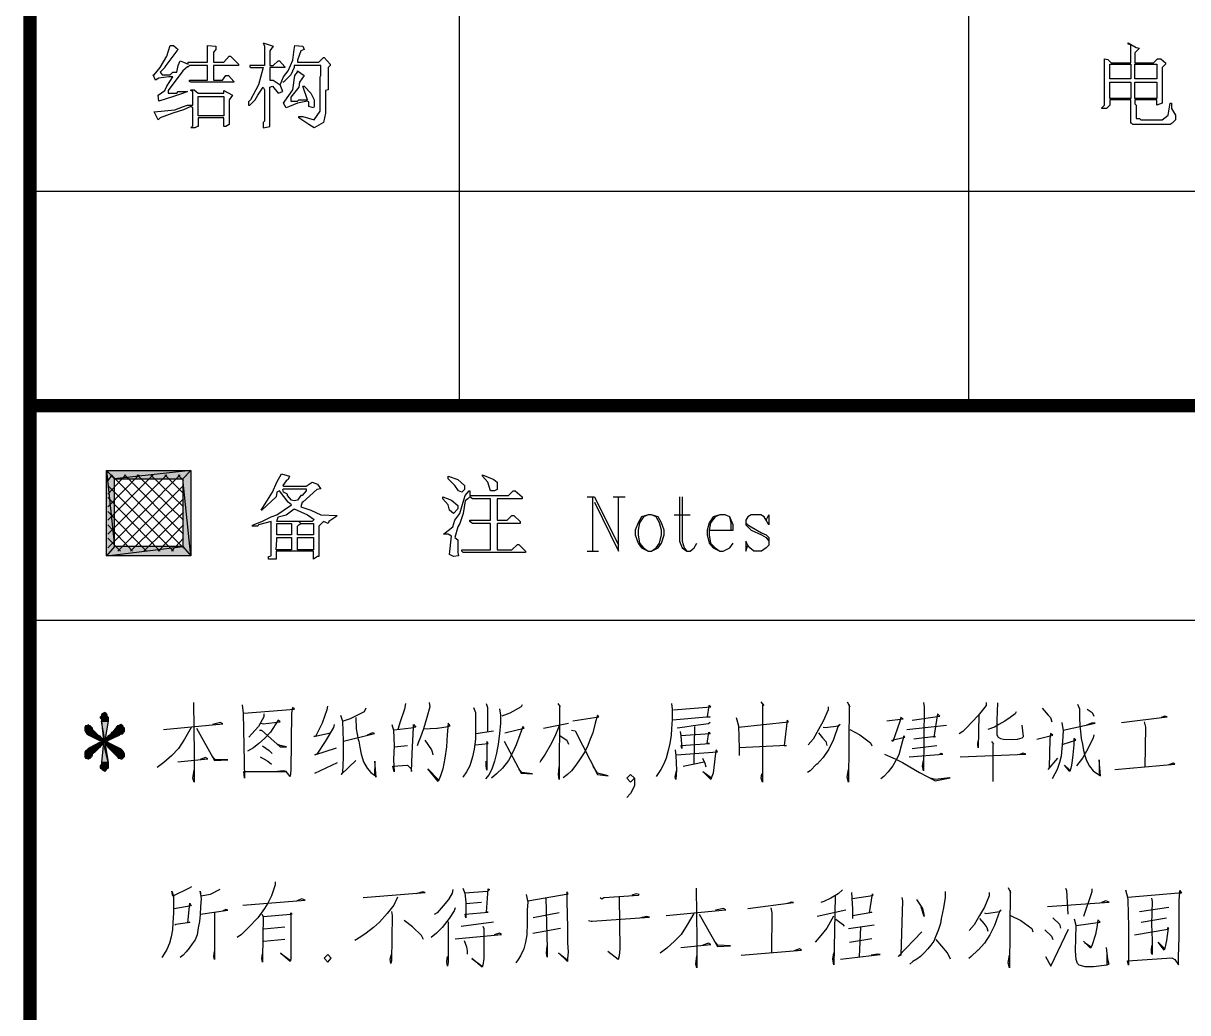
# Model space of a CAD drawing. Extents: x 74607 to 188346, y 27287 to 39167.
# Drawn here: x 114942 to 115810, y 37714 to 38452 of the extents above; entities that cross this region are included whole.
import ezdxf
from ezdxf.enums import TextEntityAlignment as Align

# ---------------------------------------------------------------- set-up
doc = ezdxf.new("R2010")
doc.units = 0
doc.header["$LTSCALE"] = 1000
doc.header["$MEASUREMENT"] = 0
doc.linetypes.add('DASHED2', pattern=[0.375, 0.25, -0.125])
doc.layers.add('DIM_LEAD', color=3, linetype='Continuous')
doc.layers.add('龙骨虚线', color=165, linetype='DASHED2')
doc.styles.get("Standard").update_dxf_attribs({"font": 'gbenor.shx', "bigfont": 'gbcbig.shx'})

# ---------------------------------------------------------------- blocks, each defined once
blk = doc.blocks.new('A1')
at = {"linetype": 'Continuous'}
for points in [[(-74, 541.575), (-76.85, 541.275), (-77.15, 541.575)], [(-76.85, 541.275), (-77.15, 541.575), (-76.85, 538.75)], [(-77.15, 541.575), (-76.85, 538.75), (-77.15, 538.4)], [(-74.3, 541.275), (-74, 541.575), (-76.85, 541.275)], [(-74, 538.4), (-74.3, 541.275), (-74, 541.575)], [(-74.3, 538.75), (-74, 538.4), (-74.3, 541.275)], [(-76.85, 538.75), (-77.15, 538.4), (-74.3, 538.75)], [(-77.15, 538.4), (-74.3, 538.75), (-74, 538.4)], [(-77.334, 532.428), (-77.384, 532.378), (-77.084, 532.378)], [(-77.259, 532.528), (-77.334, 532.478), (-77.134, 532.478)], [(-77.334, 532.478), (-77.334, 532.428), (-77.134, 532.428)], [(-77.334, 532.478), (-77.134, 532.478), (-77.134, 532.428)], [(-77.334, 532.428), (-77.134, 532.428), (-77.084, 532.378)], [(-77.209, 532.553), (-77.259, 532.528), (-77.159, 532.528)], [(-77.259, 532.528), (-77.159, 532.528), (-77.134, 532.478)], [(-77.934, 532.053), (-77.959, 532.003), (-77.709, 532.003)], [(-77.959, 532.003), (-77.959, 531.978), (-77.684, 531.978)], [(-77.959, 532.003), (-77.709, 532.003), (-77.684, 531.978)], [(-77.959, 531.978), (-77.959, 531.928), (-77.684, 531.928)], [(-77.959, 531.978), (-77.684, 531.978), (-77.684, 531.928)], [(-77.934, 532.053), (-77.759, 532.053), (-77.709, 532.003)], [(-77.834, 532.103), (-77.834, 532.053), (-77.809, 532.053)], [(-77.384, 532.378), (-77.384, 532.353), (-77.084, 532.353)], [(-77.384, 532.378), (-77.084, 532.378), (-77.084, 532.353)], [(-77.384, 532.353), (-77.334, 532.303), (-77.084, 532.303)], [(-77.384, 532.353), (-77.084, 532.353), (-77.084, 532.303)], [(-77.334, 532.303), (-77.334, 532.228), (-77.084, 532.228)], [(-77.334, 532.303), (-77.084, 532.303), (-77.084, 532.228)], [(-77.334, 532.228), (-77.259, 531.503), (-77.209, 531.503)], [(-77.334, 532.228), (-77.084, 532.228), (-77.209, 531.503)], [(-76.784, 531.978), (-76.834, 531.928), (-76.484, 531.928)], [(-76.734, 532.053), (-76.784, 532.003), (-76.534, 532.003)], [(-76.784, 532.003), (-76.784, 531.978), (-76.484, 531.978)], [(-76.784, 532.003), (-76.534, 532.003), (-76.484, 531.978)], [(-76.784, 531.978), (-76.484, 531.978), (-76.484, 531.928)], [(-76.734, 532.053), (-76.534, 532.053), (-76.534, 532.003)], [(-76.609, 532.103), (-76.709, 532.053), (-76.534, 532.053)], [(-77.959, 531.928), (-77.959, 531.878), (-77.634, 531.878)], [(-77.959, 531.928), (-77.684, 531.928), (-77.634, 531.878)], [(-77.959, 531.878), (-77.934, 531.828), (-77.584, 531.828)], [(-77.959, 531.878), (-77.634, 531.878), (-77.584, 531.828)], [(-77.934, 531.828), (-77.884, 531.753), (-77.509, 531.753)], [(-77.934, 531.828), (-77.584, 531.828), (-77.509, 531.753)], [(-77.884, 531.753), (-77.809, 531.703), (-77.459, 531.703)], [(-77.884, 531.753), (-77.509, 531.753), (-77.459, 531.703)], [(-77.809, 531.703), (-77.759, 531.678), (-77.409, 531.678)], [(-77.809, 531.703), (-77.459, 531.703), (-77.409, 531.678)], [(-77.759, 531.678), (-77.409, 531.503), (-77.259, 531.503)], [(-77.759, 531.678), (-77.409, 531.678), (-77.259, 531.503)], [(-77.084, 531.678), (-77.209, 531.503), (-77.084, 531.503)], [(-77.034, 531.703), (-77.084, 531.678), (-76.709, 531.678)], [(-77.084, 531.678), (-76.709, 531.678), (-77.084, 531.503)], [(-76.984, 531.753), (-77.034, 531.703), (-76.659, 531.703)], [(-77.034, 531.703), (-76.659, 531.703), (-76.709, 531.678)], [(-76.959, 531.803), (-76.984, 531.753), (-76.534, 531.753)], [(-76.984, 531.753), (-76.609, 531.753), (-76.659, 531.703)], [(-76.909, 531.828), (-76.959, 531.803), (-76.534, 531.803)], [(-76.959, 531.803), (-76.534, 531.803), (-76.534, 531.753)], [(-76.834, 531.928), (-76.909, 531.828), (-76.484, 531.828)], [(-76.909, 531.828), (-76.484, 531.828), (-76.534, 531.803)], [(-76.834, 531.928), (-76.484, 531.928), (-76.484, 531.828)], [(-77.934, 531.128), (-77.959, 531.078), (-77.584, 531.078)], [(-77.884, 531.153), (-77.934, 531.128), (-77.534, 531.128)], [(-77.934, 531.128), (-77.534, 531.128), (-77.584, 531.078)], [(-77.834, 531.203), (-77.884, 531.153), (-77.509, 531.153)], [(-77.884, 531.153), (-77.509, 531.153), (-77.534, 531.128)], [(-77.759, 531.253), (-77.834, 531.203), (-77.459, 531.203)], [(-77.834, 531.203), (-77.459, 531.203), (-77.509, 531.153)], [(-77.409, 531.428), (-77.759, 531.253), (-77.409, 531.253)], [(-77.759, 531.253), (-77.409, 531.253), (-77.459, 531.203)], [(-77.409, 531.503), (-77.209, 531.503), (-77.284, 531.453)], [(-77.284, 531.453), (-77.409, 531.428), (-77.209, 531.428)], [(-77.409, 531.428), (-77.259, 531.428), (-77.409, 531.253)], [(-77.259, 531.428), (-77.334, 530.703), (-77.084, 530.703)], [(-77.209, 531.503), (-77.284, 531.453), (-77.159, 531.453)], [(-77.284, 531.453), (-77.209, 531.428), (-77.084, 531.428)], [(-77.284, 531.453), (-77.159, 531.453), (-77.084, 531.428)], [(-77.259, 531.428), (-77.209, 531.428), (-77.084, 530.703)], [(-77.209, 531.503), (-77.084, 531.503), (-77.159, 531.453)], [(-77.209, 531.428), (-77.084, 531.253), (-76.709, 531.253)], [(-77.209, 531.428), (-77.084, 531.428), (-76.709, 531.253)], [(-77.084, 531.253), (-77.034, 531.203), (-76.609, 531.203)], [(-77.084, 531.253), (-76.709, 531.253), (-76.609, 531.203)], [(-77.034, 531.203), (-76.984, 531.153), (-76.559, 531.153)], [(-77.034, 531.203), (-76.609, 531.203), (-76.559, 531.153)], [(-76.984, 531.153), (-76.959, 531.128), (-76.534, 531.128)], [(-76.984, 531.153), (-76.559, 531.153), (-76.534, 531.128)], [(-76.959, 531.128), (-76.859, 531.028), (-76.484, 531.028)], [(-76.959, 531.128), (-76.534, 531.128), (-76.484, 531.028)], [(-77.959, 531.078), (-77.959, 531.003), (-77.684, 531.003)], [(-77.959, 531.078), (-77.584, 531.078), (-77.684, 531.003)], [(-77.959, 531.003), (-77.959, 530.953), (-77.684, 530.953)], [(-77.959, 531.003), (-77.684, 531.003), (-77.684, 530.953)], [(-77.959, 530.953), (-77.959, 530.903), (-77.709, 530.903)], [(-77.959, 530.953), (-77.684, 530.953), (-77.709, 530.903)], [(-77.959, 530.903), (-77.934, 530.853), (-77.759, 530.853)], [(-77.959, 530.903), (-77.709, 530.903), (-77.759, 530.853)], [(-77.934, 530.853), (-77.834, 530.828), (-77.809, 530.828)], [(-77.934, 530.853), (-77.759, 530.853), (-77.809, 530.828)], [(-77.334, 530.703), (-77.334, 530.603), (-77.084, 530.603)], [(-77.334, 530.703), (-77.084, 530.703), (-77.084, 530.603)], [(-76.859, 531.028), (-76.834, 531.003), (-76.484, 531.003)], [(-76.859, 531.028), (-76.484, 531.028), (-76.484, 531.003)], [(-76.834, 531.003), (-76.784, 530.953), (-76.484, 530.953)], [(-76.834, 531.003), (-76.484, 531.003), (-76.484, 530.953)], [(-76.784, 530.953), (-76.734, 530.903), (-76.484, 530.903)], [(-76.784, 530.953), (-76.484, 530.953), (-76.484, 530.903)], [(-76.734, 530.903), (-76.709, 530.853), (-76.534, 530.853)], [(-76.734, 530.903), (-76.484, 530.903), (-76.534, 530.853)], [(-76.659, 530.853), (-76.609, 530.828), (-76.559, 530.828)], [(-76.659, 530.853), (-76.534, 530.853), (-76.559, 530.828)], [(-77.334, 530.603), (-77.384, 530.578), (-77.084, 530.578)], [(-77.384, 530.578), (-77.384, 530.528), (-77.084, 530.528)], [(-77.384, 530.578), (-77.084, 530.578), (-77.084, 530.528)], [(-77.384, 530.528), (-77.384, 530.478), (-77.084, 530.478)], [(-77.384, 530.528), (-77.084, 530.528), (-77.084, 530.478)], [(-77.384, 530.478), (-77.334, 530.453), (-77.134, 530.453)], [(-77.384, 530.478), (-77.084, 530.478), (-77.134, 530.453)], [(-77.334, 530.603), (-77.084, 530.603), (-77.084, 530.578)], [(-77.334, 530.453), (-77.284, 530.403), (-77.159, 530.403)], [(-77.334, 530.453), (-77.134, 530.453), (-77.159, 530.403)], [(-77.284, 530.403), (-77.159, 530.403), (-77.209, 530.353)]]:
    blk.add_hatch(color=94, dxfattribs=at).paths.add_polyline_path(points)
at = {"color": 94, "linetype": 'Continuous'}
for p, q in [((-64, 576), (-64, 544)), ((-45, 576), (-45, 544)), ((-80, 552), (-10, 552)), ((-77.1, 538.7), (-74.4, 541.425)), ((-77.1, 539.2), (-74.9, 541.425)), ((-77.1, 539.725), (-75.4, 541.425)), ((-77.1, 540.225), (-75.925, 541.425)), ((-77.1, 540.7), (-76.425, 541.425)), ((-77.1, 541.2), (-76.925, 541.425)), ((-74.275, 538.7), (-76.975, 541.425)), ((-74.275, 539.2), (-76.475, 541.425)), ((-74.275, 539.725), (-76, 541.425)), ((-74.275, 540.225), (-75.5, 541.425)), ((-74.275, 540.725), (-74.975, 541.425)), ((-74.275, 541.2), (-74.475, 541.425)), ((-74.65, 538.575), (-77.1, 541.025)), ((-76.725, 538.575), (-74.275, 541.025)), ((-75.15, 538.575), (-77.1, 540.575)), ((-76.25, 538.575), (-74.275, 540.525)), ((-59.225, 540.6), (-58.95, 540.6)), ((-59.025, 540.6), (-59.025, 538.575)), ((-58.95, 540.6), (-58.05, 538.8)), ((-58.25, 540.6), (-57.8, 540.6)), ((-75.65, 538.575), (-77.1, 540.05)), ((-75.75, 538.575), (-74.275, 540.025)), ((-55.975, 539.925), (-55.375, 539.925)), ((-76.175, 538.575), (-77.1, 539.55)), ((-75.225, 538.575), (-74.275, 539.55)), ((-76.625, 538.575), (-77.1, 539.05)), ((-74.725, 538.575), (-74.275, 539.05)), ((-59.225, 538.575), (-58.8, 538.575)), ((-80, 536), (-10, 536))]:
    blk.add_line(p, q, dxfattribs=at)
at = {"color": 94, "linetype": 'Continuous', "const_width": 0.5}
for points in [[(-80, 10), (-80, 584)], [(-80, 544), (-10, 544)]]:
    blk.add_lwpolyline(points, dxfattribs=at)
at = {"color": 94, "linetype": 'Continuous'}
for points in [[(-74.775, 557.438), (-74.65, 557.438), (-74.475, 557.287), (-74.525, 557.238), (-74.975, 556.637), (-74.975, 556.613), (-75.15, 556.438), (-75.075, 556.338), (-74.775, 556.338), (-74.675, 556.438), (-74.525, 556.438), (-74.475, 556.688), (-74.4, 556.863), (-74.275, 556.812), (-74.1, 556.738), (-74.1, 556.812), (-73.375, 556.812), (-73.375, 557.438), (-73.075, 557.412), (-73.075, 557.287), (-73.15, 557.188), (-73.15, 556.812), (-72.775, 556.812), (-72.575, 557.037), (-72.525, 557.037), (-72.225, 556.738), (-72.225, 556.688), (-73.075, 556.688), (-73.15, 556.688), (-73.15, 556.137), (-72.825, 556.137), (-72.7, 556.312), (-72.6, 556.312), (-72.4, 556.088), (-72.4, 556.062), (-73.2, 556.062), (-74, 556.062), (-74.05, 556.088), (-74.05, 556.137), (-73.375, 556.137), (-73.375, 556.688), (-74.05, 556.688), (-74.1, 556.637), (-74.125, 556.637), (-74.3, 556.488), (-74.85, 555.762), (-74.85, 555.662), (-74.525, 555.662), (-74.475, 555.713), (-74.125, 555.713), (-74.275, 555.662), (-74.65, 555.537), (-75.2, 555.363), (-75.225, 555.588), (-74.975, 555.762), (-74.9, 555.912), (-74.675, 556.262), (-74.825, 556.262), (-75.2, 556.213), (-75.325, 556.137), (-75.4, 556.338), (-75.375, 556.338), (-75.15, 556.613), (-74.9, 557.037), (-74.775, 557.438)], [(-71.3, 557.537), (-71.25, 557.412), (-71.25, 556.688), (-71.8, 556.688), (-71.8, 556.637), (-71.775, 556.613), (-71.3, 556.613), (-71.475, 555.963), (-71.775, 555.412), (-71.85, 555.338), (-71.85, 555.213), (-71.8, 555.213), (-71.6, 555.412), (-71.5, 555.588), (-71.3, 555.887), (-71.25, 555.787), (-71.25, 554.988), (-71.25, 554.613), (-71.3, 554.562), (-71.3, 554.363), (-71.05, 554.412), (-71.05, 555.213), (-71.05, 555.887), (-70.95, 555.912), (-70.75, 555.662), (-70.575, 555.713), (-70.675, 555.963)], [(-71.3, 557.537), (-70.925, 557.412), (-71.05, 557.238), (-71.05, 556.688), (-70.925, 556.688), (-70.75, 556.863), (-70.7, 556.863), (-70.5, 556.637), (-70.5, 556.613), (-71.05, 556.613), (-71.05, 556.137), (-70.925, 556.137), (-70.675, 555.963), (-70.55, 556.262), (-70.375, 556.488), (-70.2, 556.887), (-70.15, 557.287), (-70.125, 557.438), (-69.825, 557.412), (-69.775, 557.287), (-69.9, 557.238), (-70.025, 556.887), (-70.025, 556.812), (-69.225, 556.812), (-69.05, 556.988), (-69.025, 556.988), (-68.8, 556.738), (-68.8, 556.688), (-68.875, 556.613), (-68.875, 555.787), (-68.975, 555.762), (-68.975, 554.963), (-68.975, 554.912), (-69.05, 554.562), (-69.4, 554.363), (-69.6, 554.488), (-69.975, 554.738), (-69.975, 554.787), (-69.825, 554.787), (-69.4, 554.662), (-69.175, 554.988), (-69.175, 555.787), (-69.175, 556.262), (-69.15, 556.312), (-69.15, 556.688), (-69.95, 556.688), (-70.15, 556.688), (-70.15, 556.613), (-70.275, 556.338), (-70.55, 556.062), (-70.575, 556.062)], [(-39.05, 557.537), (-38.75, 557.363), (-38.625, 557.338), (-38.8, 557.162), (-38.8, 556.787), (-38.1, 556.787), (-37.95, 556.938), (-37.825, 556.938), (-37.65, 556.787), (-37.65, 556.738), (-37.775, 556.613), (-37.775, 555.812), (-37.775, 555.287), (-37.975, 555.213), (-37.975, 555.412), (-38.8, 555.412), (-38.8, 555.262), (-38.75, 555.213), (-38.75, 554.713), (-38.625, 554.713), (-38.575, 554.662), (-37.775, 554.662), (-37.55, 554.838), (-37.475, 555.287), (-37.425, 555.287), (-37.425, 555.088), (-37.275, 554.838), (-37.275, 554.662), (-37.4, 554.537), (-37.475, 554.488), (-38.325, 554.488), (-38.875, 554.488), (-38.925, 554.537), (-38.95, 554.537), (-38.95, 555.387), (-38.95, 555.412), (-39.725, 555.412), (-39.725, 555.213), (-39.85, 555.088), (-40.025, 555.088), (-40.025, 555.113), (-39.925, 555.213), (-39.925, 556.012), (-39.925, 556.863), (-39.925, 556.938), (-39.8, 556.912), (-39.675, 556.787), (-38.95, 556.787), (-38.95, 557.463), (-39.05, 557.488), (-39.05, 557.537)], [(-39.725, 556.738), (-38.95, 556.738), (-38.95, 556.188), (-39.725, 556.188), (-39.725, 556.688), (-39.725, 556.738)], [(-38.8, 556.738), (-37.975, 556.738), (-37.975, 556.188), (-38.8, 556.188), (-38.8, 556.688), (-38.8, 556.738)], [(-70.025, 556.488), (-69.775, 556.312), (-69.95, 556.062), (-69.975, 555.887), (-70.275, 555.512), (-70.275, 555.363), (-70.025, 555.363), (-69.975, 555.412), (-69.65, 555.412), (-69.825, 555.912), (-69.775, 555.912), (-69.525, 555.662), (-69.4, 555.412), (-69.4, 555.162), (-69.425, 555.113), (-69.6, 555.162), (-69.6, 555.338), (-69.65, 555.363), (-70.025, 555.287), (-70.325, 555.162), (-70.45, 555.113), (-70.55, 555.287), (-70.5, 555.363), (-70.2, 555.787), (-70.125, 556.312), (-70.025, 556.438), (-70.025, 556.488)], [(-39.725, 556.062), (-38.95, 556.062), (-38.95, 555.463), (-39.725, 555.463), (-39.725, 556.012), (-39.725, 556.062)], [(-38.8, 556.062), (-37.975, 556.062), (-37.975, 555.463), (-38.8, 555.463), (-38.8, 556.012), (-38.8, 556.062)], [(-74, 555.787), (-73.875, 555.787), (-73.725, 555.662), (-72.9, 555.662), (-72.775, 555.662), (-72.775, 555.762), (-72.45, 555.588), (-72.575, 555.412), (-72.575, 554.613), (-72.575, 554.488), (-72.7, 554.412), (-72.775, 554.412), (-72.775, 554.738), (-73.575, 554.738), (-73.725, 554.738), (-73.725, 554.412), (-73.75, 554.412), (-73.85, 554.363), (-74, 554.363), (-73.925, 554.438), (-73.925, 555.113), (-74, 555.162), (-74.275, 555.037), (-74.675, 554.912), (-75.15, 554.738), (-75.225, 554.662), (-75.375, 554.963), (-74.6, 555.037), (-74.275, 555.162), (-74.125, 555.213), (-73.925, 555.213), (-73.925, 555.713), (-74, 555.762), (-74, 555.787)], [(-73.725, 555.537), (-72.9, 555.537), (-72.775, 555.537), (-72.775, 554.812), (-73.575, 554.812), (-73.725, 554.812), (-73.725, 555.512), (-73.725, 555.537)], [(-74, 541.575), (-76.85, 541.275), (-77.15, 541.575), (-74, 541.575)], [(-76.85, 541.275), (-77.15, 541.575), (-76.85, 538.75), (-76.85, 541.275)], [(-77.15, 541.575), (-76.85, 538.75), (-77.15, 538.4), (-77.15, 541.575)], [(-74.3, 541.275), (-74, 541.575), (-76.85, 541.275), (-74.3, 541.275)], [(-74, 538.4), (-74.3, 541.275), (-74, 541.575), (-74, 538.4)], [(-74.3, 538.75), (-74, 538.4), (-74.3, 541.275), (-74.3, 538.75)], [(-70.625, 541.45), (-70.325, 541.375), (-70.375, 541.25), (-70.45, 541.2), (-70.575, 541.025), (-70.55, 541), (-69.7, 541), (-69.475, 541.15), (-69.275, 541.075), (-69.225, 541), (-69.15, 540.9), (-69.3, 540.875), (-69.825, 540.4), (-69.85, 540.4), (-69.9, 540.225), (-69.525, 540.1), (-69.15, 539.925), (-68.55, 539.9), (-68.6, 539.85), (-68.85, 539.675), (-68.875, 539.6), (-69.05, 539.675), (-69.225, 539.5), (-69.225, 538.65), (-69.225, 538.375), (-69.275, 538.375), (-69.425, 538.275), (-69.425, 538.575), (-70.25, 538.575), (-70.825, 538.575), (-70.825, 538.275), (-71.1, 538.275), (-71.1, 538.375), (-71, 538.4), (-71, 539.2), (-71, 539.675), (-71.475, 539.55), (-71.5, 539.5), (-71.725, 539.5), (-71.675, 539.55), (-71.35, 539.675), (-71, 539.85), (-70.8, 539.925), (-70.25, 540.3), (-70.375, 540.4), (-70.7, 540.825), (-70.8, 540.775), (-70.825, 540.6), (-71.35, 540.1), (-71.375, 540.1), (-70.95, 540.775), (-70.8, 541.15), (-70.625, 541.45)], [(-64.4, 541.375), (-64.05, 541.25), (-63.8, 541.025), (-63.8, 540.875), (-63.9, 540.775), (-64.025, 540.825), (-64.15, 541.025), (-64.4, 541.275), (-64.4, 541.375)], [(-63.125, 541.425), (-62.7, 541.25), (-62.575, 541.15), (-62.575, 540.875), (-62.675, 540.825), (-62.825, 540.825), (-62.925, 541.15), (-63.125, 541.375), (-63.125, 541.425)], [(-70.55, 540.9), (-69.7, 540.9), (-69.7, 540.825), (-69.85, 540.65), (-69.9, 540.65), (-70.025, 540.475), (-70.15, 540.45), (-70.25, 540.475), (-70.4, 540.65), (-70.4, 540.7), (-70.55, 540.775), (-70.575, 540.875), (-70.55, 540.9)], [(-63.625, 540.825), (-63.6, 540.825), (-63.6, 540.65), (-62.75, 540.65), (-62.15, 540.65), (-61.975, 540.825), (-61.9, 540.825), (-61.65, 540.6), (-61.65, 540.525), (-62.5, 540.525), (-62.575, 540.525), (-62.575, 539.725), (-62.2, 539.725), (-62.025, 539.9), (-61.95, 539.9), (-61.725, 539.675), (-61.725, 539.6), (-62.525, 539.6), (-62.575, 539.6), (-62.575, 538.8), (-62.575, 538.625), (-62.025, 538.625), (-61.825, 538.825), (-61.775, 538.825), (-61.525, 538.575), (-61.525, 538.525), (-62.325, 538.525), (-63.125, 538.525), (-63.85, 538.525), (-63.9, 538.575), (-63.9, 538.625), (-63.075, 538.625), (-62.825, 538.625), (-62.825, 539.475), (-62.825, 539.6), (-63.5, 539.6), (-63.6, 539.675), (-63.6, 539.725), (-62.825, 539.725), (-62.825, 540.525), (-63.5, 540.525), (-63.6, 540.6), (-63.675, 540.525), (-63.775, 540.45), (-63.85, 539.975), (-63.975, 539.6), (-64.05, 539.475), (-64.15, 539.075), (-64.05, 539), (-64.05, 538.525), (-64.025, 538.4), (-64.2, 538.375), (-64.35, 538.45), (-64.275, 539.125), (-64.4, 539.2), (-64.575, 539.2), (-64.225, 539.475), (-64.15, 539.725), (-63.975, 539.975), (-63.85, 540.4), (-63.775, 540.65), (-63.625, 540.825)], [(-64.6, 540.6), (-64.275, 540.475), (-64.05, 540.275), (-64.05, 540.15), (-64.2, 539.975), (-64.35, 540.1), (-64.4, 540.3), (-64.6, 540.525), (-64.6, 540.6)], [(-58.95, 540.4), (-58.05, 538.575), (-58.05, 540.6)], [(-55.775, 540.6), (-55.775, 538.95), (-55.675, 538.7), (-55.5, 538.575), (-55.375, 538.575), (-55.225, 538.7), (-55.125, 538.875)], [(-55.675, 540.6), (-55.675, 538.95), (-55.6, 538.7), (-55.5, 538.575)], [(-70.15, 540.15), (-69.65, 539.925), (-69.4, 539.75), (-69.475, 539.675), (-70.325, 539.675), (-70.8, 539.675), (-70.75, 539.85), (-70.45, 539.925), (-70.15, 540.15)], [(-56.95, 539.925), (-57.2, 539.85), (-57.325, 539.625), (-57.425, 539.35), (-57.425, 539.175), (-57.325, 538.875), (-57.2, 538.7), (-56.95, 538.575), (-56.825, 538.575), (-56.575, 538.7), (-56.45, 538.875), (-56.35, 539.175), (-56.35, 539.35), (-56.45, 539.625), (-56.575, 539.85), (-56.825, 539.925), (-56.95, 539.925), (-57.125, 539.85), (-57.275, 539.625), (-57.325, 539.35), (-57.325, 539.175), (-57.275, 538.875), (-57.125, 538.7), (-56.95, 538.575)], [(-56.825, 538.575), (-56.65, 538.7), (-56.525, 538.875), (-56.45, 539.175), (-56.45, 539.35), (-56.525, 539.625), (-56.65, 539.85), (-56.825, 539.925)], [(-54.675, 539.35), (-53.775, 539.35), (-53.775, 539.55), (-53.85, 539.725), (-53.9, 539.85), (-54.075, 539.925), (-54.275, 539.925), (-54.525, 539.85), (-54.675, 539.625), (-54.75, 539.35), (-54.75, 539.175), (-54.675, 538.875), (-54.525, 538.7), (-54.275, 538.575), (-54.15, 538.575), (-53.9, 538.7), (-53.775, 538.875)], [(-54.275, 539.925), (-54.45, 539.85), (-54.625, 539.625), (-54.675, 539.35), (-54.675, 539.175), (-54.625, 538.875), (-54.45, 538.7), (-54.275, 538.575)], [(-53.85, 539.35), (-53.85, 539.625), (-53.9, 539.85)], [(-52.55, 539.725), (-52.45, 539.925), (-52.45, 539.55), (-52.55, 539.725), (-52.625, 539.85), (-52.75, 539.925), (-53.1, 539.925), (-53.225, 539.85), (-53.3, 539.725), (-53.3, 539.55), (-53.225, 539.475), (-53.1, 539.35), (-52.725, 539.175), (-52.55, 539.075), (-52.45, 538.95)], [(-70.8, 539.6), (-70.25, 539.6), (-70.25, 539.175), (-70.8, 539.175), (-70.8, 539.55), (-70.8, 539.6)], [(-69.975, 539.675), (-69.9, 539.6), (-69.425, 539.6), (-69.425, 539.175), (-70.025, 539.175), (-70.025, 539.5), (-69.975, 539.55), (-69.9, 539.6)], [(-53.3, 539.625), (-53.225, 539.55), (-53.1, 539.475), (-52.725, 539.25), (-52.55, 539.175), (-52.45, 539.075), (-52.45, 538.8), (-52.55, 538.7), (-52.725, 538.575), (-53, 538.575), (-53.15, 538.7), (-53.225, 538.8), (-53.3, 538.95), (-53.3, 538.575), (-53.225, 538.8)], [(-70.8, 539.075), (-70.25, 539.075), (-70.25, 538.625), (-70.825, 538.625), (-70.8, 539), (-70.8, 539.075)], [(-70.025, 539.075), (-69.425, 539.075), (-69.425, 538.625), (-70.025, 538.625), (-70.025, 539), (-70.025, 539.075)], [(-76.85, 538.75), (-77.15, 538.4), (-74.3, 538.75), (-76.85, 538.75)], [(-77.15, 538.4), (-74.3, 538.75), (-74, 538.4), (-77.15, 538.4)], [(-73.906, 532.931), (-73.883, 530.996), (-73.883, 529.958), (-73.928, 530.098), (-73.883, 530.407)], [(-72.088, 532.835), (-72.044, 532.532), (-71.999, 530.098), (-72.021, 530.356), (-70.428, 530.356), (-70.54, 530.379), (-70.765, 530.356)], [(-65.992, 532.886), (-66.037, 532.673), (-66.194, 532.201), (-66.283, 531.915)], [(-65.117, 532.931), (-65.094, 532.768), (-65.206, 532.364), (-65.319, 531.938), (-65.431, 531.635), (-65.521, 531.422), (-65.565, 531.304)], [(-62.985, 532.886), (-62.941, 532.745), (-62.941, 531.848)], [(-61.639, 532.835), (-61.684, 532.768), (-62.11, 532.532), (-62.402, 532.415)], [(-60.316, 532.886), (-60.226, 532.768), (-60.248, 532.79), (-60.271, 530.048), (-60.293, 530.238), (-60.271, 530.524)], [(-56.07, 532.886), (-56.047, 532.673), (-56.047, 532.297), (-56.07, 531.938), (-56.092, 531.702), (-56.137, 531.399), (-56.204, 531.136), (-56.272, 530.855), (-56.362, 530.642), (-56.474, 530.429), (-56.653, 530.171)], [(-52.749, 532.953), (-52.637, 532.813), (-52.682, 532.835), (-52.682, 529.958), (-52.727, 530.098), (-52.705, 530.261)], [(-49.519, 532.953), (-49.429, 532.768), (-49.452, 532.835), (-49.474, 529.958), (-49.519, 530.143), (-49.474, 530.429)], [(-46.675, 532.931), (-46.653, 532.768), (-46.675, 530.379), (-46.72, 530.547), (-46.675, 530.76)], [(-44.342, 532.931), (-44.342, 532.813), (-44.634, 532.437), (-44.858, 532.201), (-45.082, 531.966), (-45.217, 531.848), (-45.352, 531.753)], [(-43.916, 532.908), (-43.938, 532.269), (-43.938, 531.988), (-43.938, 531.725), (-43.893, 531.635), (-43.804, 531.584), (-43.691, 531.562), (-43.4, 531.54), (-43.175, 531.562), (-42.996, 531.607), (-42.951, 531.657), (-42.996, 532.084)], [(-40.932, 532.863), (-40.865, 532.695), (-40.865, 532.364), (-40.842, 532.056), (-40.82, 531.848), (-40.797, 531.584), (-40.752, 531.371), (-40.707, 531.136), (-40.663, 530.951), (-40.595, 530.76), (-40.483, 530.547), (-40.349, 530.379), (-40.191, 530.261), (-40.079, 530.194), (-40.124, 530.782), (-40.124, 530.216)], [(-77.334, 532.428), (-77.384, 532.378), (-77.084, 532.378), (-77.334, 532.428)], [(-77.259, 532.528), (-77.334, 532.478), (-77.134, 532.478), (-77.259, 532.528)], [(-77.334, 532.478), (-77.334, 532.428), (-77.134, 532.428), (-77.334, 532.478)], [(-77.334, 532.478), (-77.134, 532.478), (-77.134, 532.428), (-77.334, 532.478)], [(-77.334, 532.428), (-77.134, 532.428), (-77.084, 532.378), (-77.334, 532.428)], [(-77.209, 532.553), (-77.259, 532.528), (-77.159, 532.528), (-77.209, 532.553)], [(-77.259, 532.528), (-77.159, 532.528), (-77.134, 532.478), (-77.259, 532.528)], [(-72.021, 532.532), (-70.137, 532.673), (-70.204, 532.745), (-70.249, 532.532), (-70.271, 530.407), (-70.294, 530.171), (-70.451, 530.356)], [(-71.281, 532.504), (-71.281, 532.387), (-71.483, 532.033), (-71.729, 531.753), (-71.842, 531.635)], [(-68.903, 532.79), (-68.925, 532.65), (-69.105, 532.151), (-69.351, 531.657), (-69.419, 531.657), (-68.79, 531.798)], [(-68.415, 532.459), (-68.347, 532.224), (-68.325, 531.489), (-68.325, 530.878), (-68.347, 530.311), (-68.392, 530.238), (-67.854, 530.76)], [(-67.472, 532.717), (-67.54, 532.577), (-68.056, 532.319), (-68.325, 532.224)], [(-63.457, 532.745), (-63.389, 532.555), (-63.389, 531.988), (-63.389, 531.562), (-63.434, 531.186), (-63.501, 530.9), (-63.591, 530.569), (-63.726, 530.334), (-63.86, 530.143)], [(-62.492, 532.695), (-62.447, 532.459), (-62.447, 532.151), (-62.492, 531.753), (-62.537, 531.371), (-62.604, 531.04), (-62.671, 530.738), (-62.761, 530.474), (-62.873, 530.238), (-63.008, 530.076)], [(-59.755, 532.246), (-58.79, 532.387), (-58.835, 532.459), (-58.925, 532.151), (-59.014, 531.798), (-59.104, 531.562), (-59.194, 531.326), (-59.306, 531.091), (-59.486, 530.827), (-59.643, 530.592), (-59.8, 530.379), (-59.957, 530.238), (-60.114, 530.121)], [(-56.003, 532.65), (-54.612, 532.768), (-54.679, 532.813), (-54.746, 532.387), (-54.634, 532.387), (-56.025, 532.269)], [(-50.237, 532.768), (-50.237, 532.65), (-50.416, 532.224), (-50.596, 531.915), (-50.798, 531.562), (-50.977, 531.349)], [(-47.101, 532.269), (-46.069, 532.415), (-46.159, 532.504), (-46.294, 531.635), (-46.227, 531.657), (-47.034, 531.562)], [(-44.611, 532.459), (-44.634, 531.231), (-44.656, 531.371), (-44.634, 531.489)], [(-43.22, 532.577), (-43.265, 532.504), (-43.445, 532.364), (-43.646, 532.224), (-43.871, 532.106), (-44.028, 532.011), (-44.275, 531.915)], [(-42.256, 532.717), (-42.031, 532.459), (-41.941, 532.364), (-41.897, 532.201)], [(-40.573, 532.673), (-40.393, 532.555), (-40.326, 532.415)], [(-39.294, 532.179), (-37.595, 532.387), (-37.684, 532.415), (-37.819, 532.364)], [(-77.934, 532.053), (-77.959, 532.003), (-77.709, 532.003), (-77.934, 532.053)], [(-77.959, 532.003), (-77.959, 531.978), (-77.684, 531.978), (-77.959, 532.003)], [(-77.959, 532.003), (-77.709, 532.003), (-77.684, 531.978), (-77.959, 532.003)], [(-77.959, 531.978), (-77.959, 531.928), (-77.684, 531.928), (-77.959, 531.978)], [(-77.959, 531.978), (-77.684, 531.978), (-77.684, 531.928), (-77.959, 531.978)], [(-77.934, 532.053), (-77.834, 532.053), (-77.934, 532.053)], [(-77.934, 532.053), (-77.759, 532.053), (-77.709, 532.003), (-77.934, 532.053)], [(-77.834, 532.103), (-77.834, 532.053), (-77.809, 532.053), (-77.834, 532.103)], [(-77.809, 532.053), (-77.759, 532.053), (-77.809, 532.053)], [(-77.384, 532.378), (-77.384, 532.353), (-77.084, 532.353), (-77.384, 532.378)], [(-77.384, 532.378), (-77.084, 532.378), (-77.084, 532.353), (-77.384, 532.378)], [(-77.384, 532.353), (-77.334, 532.303), (-77.084, 532.303), (-77.384, 532.353)], [(-77.384, 532.353), (-77.084, 532.353), (-77.084, 532.303), (-77.384, 532.353)], [(-77.334, 532.303), (-77.334, 532.228), (-77.084, 532.228), (-77.334, 532.303)], [(-77.334, 532.303), (-77.084, 532.303), (-77.084, 532.228), (-77.334, 532.303)], [(-77.334, 532.228), (-77.259, 531.503), (-77.209, 531.503), (-77.334, 532.228)], [(-77.334, 532.228), (-77.084, 532.228), (-77.209, 531.503), (-77.334, 532.228)], [(-76.784, 531.978), (-76.834, 531.928), (-76.484, 531.928), (-76.784, 531.978)], [(-76.734, 532.053), (-76.784, 532.003), (-76.534, 532.003), (-76.734, 532.053)], [(-76.784, 532.003), (-76.784, 531.978), (-76.484, 531.978), (-76.784, 532.003)], [(-76.784, 532.003), (-76.534, 532.003), (-76.484, 531.978), (-76.784, 532.003)], [(-76.784, 531.978), (-76.484, 531.978), (-76.484, 531.928), (-76.784, 531.978)], [(-76.734, 532.053), (-76.709, 532.053), (-76.734, 532.053)], [(-76.734, 532.053), (-76.534, 532.053), (-76.534, 532.003), (-76.734, 532.053)], [(-76.609, 532.103), (-76.709, 532.053), (-76.534, 532.053), (-76.609, 532.103)], [(-73.995, 531.988), (-74.242, 531.562), (-74.467, 531.209), (-74.713, 530.951), (-75.005, 530.687), (-75.252, 530.502)], [(-75.027, 531.915), (-72.806, 532.129), (-72.896, 532.179), (-73.188, 532.106)], [(-73.793, 531.966), (-73.12, 530.76), (-72.627, 530.782), (-73.098, 530.805), (-73.233, 530.951)], [(-71.393, 532.151), (-71.303, 532.129), (-70.675, 532.201), (-70.742, 532.269), (-71.034, 531.82), (-71.258, 531.584), (-71.46, 531.399), (-71.662, 531.231), (-71.887, 531.113)], [(-68.661, 532.106), (-68.684, 531.988), (-68.992, 531.467), (-69.306, 530.996), (-69.374, 530.973), (-68.572, 531.231)], [(-67.854, 532.364), (-67.831, 531.938), (-67.764, 531.54), (-67.742, 531.489), (-67.697, 531.254), (-67.652, 530.996), (-67.562, 530.71), (-67.428, 530.474), (-67.293, 530.311), (-67.158, 530.216), (-67.091, 530.143), (-67.136, 530.738), (-67.158, 530.194)], [(-66.508, 532.106), (-66.44, 531.893), (-66.418, 531.304), (-66.44, 530.805), (-66.418, 530.334), (-66.463, 530.547), (-65.924, 530.592), (-65.79, 530.452), (-65.767, 530.356), (-65.745, 531.018), (-65.7, 531.988), (-65.7, 532.106), (-65.61, 532.011), (-65.79, 531.966), (-66.418, 531.893)], [(-65.319, 531.938), (-64.825, 531.966), (-64.803, 531.966), (-64.399, 532.033), (-64.332, 532.056), (-64.399, 532.151), (-64.444, 531.725), (-64.466, 531.276), (-64.533, 530.855), (-64.601, 530.452), (-64.69, 530.194), (-64.78, 529.98), (-65.162, 530.452), (-64.758, 530.025)], [(-62.29, 531.798), (-61.572, 531.966), (-61.617, 532.033), (-61.729, 531.725), (-61.864, 531.349), (-61.998, 531.068), (-62.155, 530.76), (-62.38, 530.474), (-62.604, 530.261), (-62.784, 530.098)], [(-60.271, 532.056), (-60.428, 531.657), (-60.607, 531.326), (-60.787, 530.996), (-60.944, 530.76), (-60.989, 530.687)], [(-60.854, 531.966), (-59.912, 532.151)], [(-54.634, 532.179), (-54.701, 532.129), (-55.262, 532.056), (-55.576, 532.011), (-55.868, 531.966)], [(-55.217, 532.033), (-55.24, 530.642)], [(-53.669, 532.364), (-53.58, 532.056), (-53.557, 531.209), (-53.557, 530.951)], [(-53.58, 532.011), (-51.717, 532.201), (-51.762, 532.269), (-51.875, 531.326), (-51.785, 531.326), (-53.557, 531.231)], [(-50.416, 532.011), (-50.349, 531.988), (-49.833, 532.056), (-49.788, 532.106), (-49.855, 532.056), (-50.035, 531.54), (-50.214, 531.186), (-50.416, 530.878), (-50.641, 530.62), (-50.663, 530.62), (-50.91, 530.379), (-51, 530.311)], [(-48.044, 532.246), (-47.438, 532.319), (-47.528, 532.364), (-47.573, 532.179), (-47.819, 531.467), (-47.864, 531.517), (-47.371, 531.635), (-47.416, 531.68), (-47.505, 531.304), (-47.595, 530.973), (-47.707, 530.76), (-47.819, 530.569), (-47.999, 530.334), (-48.156, 530.171), (-48.268, 530.076)], [(-47.303, 531.915), (-45.823, 532.084)], [(-41.515, 532.179), (-41.47, 531.871), (-41.493, 531.489), (-41.515, 531.209), (-41.538, 530.923), (-41.605, 530.687), (-41.695, 530.429), (-41.784, 530.261), (-41.874, 530.076)], [(-41.47, 531.893), (-40.281, 532.151), (-40.416, 532.151), (-40.595, 532.084)], [(-38.447, 532.201), (-38.402, 532.011), (-38.425, 530.524)], [(-77.959, 531.928), (-77.959, 531.878), (-77.634, 531.878), (-77.959, 531.928)], [(-77.959, 531.928), (-77.684, 531.928), (-77.634, 531.878), (-77.959, 531.928)], [(-77.959, 531.878), (-77.934, 531.828), (-77.584, 531.828), (-77.959, 531.878)], [(-77.959, 531.878), (-77.634, 531.878), (-77.584, 531.828), (-77.959, 531.878)], [(-77.934, 531.828), (-77.884, 531.753), (-77.509, 531.753), (-77.934, 531.828)], [(-77.934, 531.828), (-77.584, 531.828), (-77.509, 531.753), (-77.934, 531.828)], [(-77.884, 531.753), (-77.809, 531.703), (-77.459, 531.703), (-77.884, 531.753)], [(-77.884, 531.753), (-77.509, 531.753), (-77.459, 531.703), (-77.884, 531.753)], [(-77.809, 531.703), (-77.759, 531.678), (-77.409, 531.678), (-77.809, 531.703)], [(-77.809, 531.703), (-77.459, 531.703), (-77.409, 531.678), (-77.809, 531.703)], [(-77.759, 531.678), (-77.409, 531.503), (-77.259, 531.503), (-77.759, 531.678)], [(-77.759, 531.678), (-77.409, 531.678), (-77.259, 531.503), (-77.759, 531.678)], [(-77.084, 531.678), (-77.209, 531.503), (-77.084, 531.503), (-77.084, 531.678)], [(-77.034, 531.703), (-77.084, 531.678), (-76.709, 531.678), (-77.034, 531.703)], [(-77.084, 531.678), (-76.709, 531.678), (-77.084, 531.503), (-77.084, 531.678)], [(-76.984, 531.753), (-77.034, 531.703), (-76.659, 531.703), (-76.984, 531.753)], [(-77.034, 531.703), (-76.659, 531.703), (-76.709, 531.678), (-77.034, 531.703)], [(-76.959, 531.803), (-76.984, 531.753), (-76.534, 531.753), (-76.959, 531.803)], [(-76.984, 531.753), (-76.609, 531.753), (-76.659, 531.703), (-76.984, 531.753)], [(-76.909, 531.828), (-76.959, 531.803), (-76.534, 531.803), (-76.909, 531.828)], [(-76.959, 531.803), (-76.534, 531.803), (-76.534, 531.753), (-76.959, 531.803)], [(-76.834, 531.928), (-76.909, 531.828), (-76.484, 531.828), (-76.834, 531.928)], [(-76.909, 531.828), (-76.484, 531.828), (-76.534, 531.803), (-76.909, 531.828)], [(-76.834, 531.928), (-76.484, 531.928), (-76.484, 531.828), (-76.834, 531.928)], [(-76.609, 531.753), (-76.534, 531.753), (-76.609, 531.753)], [(-71.438, 531.893), (-71.37, 531.893), (-70.675, 531.276), (-70.428, 531.276), (-70.675, 531.326), (-70.787, 531.371)], [(-68.303, 531.489), (-67.158, 531.775), (-67.226, 531.798), (-67.428, 531.702)], [(-63.367, 531.775), (-62.716, 531.871)], [(-60.271, 531.702), (-59.979, 531.517), (-59.912, 531.371)], [(-59.8, 531.893), (-59.665, 531.871), (-58.835, 530.238), (-58.437, 530.194), (-58.835, 530.289), (-58.992, 530.547)], [(-55.756, 531.848), (-55.733, 531.68), (-55.688, 531.209), (-55.711, 531.326), (-54.656, 531.399), (-54.746, 531.399), (-54.679, 531.82), (-54.634, 531.753), (-55.733, 531.68)], [(-50.596, 531.798), (-50.439, 531.607), (-50.326, 531.467), (-50.282, 531.326)], [(-49.429, 531.915), (-49.053, 531.725), (-48.649, 531.422), (-48.605, 531.304)], [(-42.457, 531.562), (-41.852, 531.702), (-41.941, 531.775), (-41.964, 531.562), (-41.986, 530.502), (-42.031, 530.429), (-41.672, 530.855)], [(-41.47, 531.371), (-40.999, 531.517), (-41.066, 531.584), (-41.066, 531.349), (-41.111, 530.973), (-41.134, 530.76), (-41.156, 530.592), (-41.179, 530.474), (-41.224, 530.356), (-41.425, 530.592), (-41.224, 530.407)], [(-40.326, 531.725), (-40.349, 531.607), (-40.461, 531.371), (-40.595, 531.113), (-40.752, 530.855), (-40.977, 530.569)], [(-77.934, 531.128), (-77.959, 531.078), (-77.584, 531.078), (-77.934, 531.128)], [(-77.884, 531.153), (-77.934, 531.128), (-77.534, 531.128), (-77.884, 531.153)], [(-77.934, 531.128), (-77.534, 531.128), (-77.584, 531.078), (-77.934, 531.128)], [(-77.834, 531.203), (-77.884, 531.153), (-77.509, 531.153), (-77.834, 531.203)], [(-77.884, 531.153), (-77.509, 531.153), (-77.534, 531.128), (-77.884, 531.153)], [(-77.759, 531.253), (-77.834, 531.203), (-77.459, 531.203), (-77.759, 531.253)], [(-77.834, 531.203), (-77.459, 531.203), (-77.509, 531.153), (-77.834, 531.203)], [(-77.409, 531.428), (-77.759, 531.253), (-77.409, 531.253), (-77.409, 531.428)], [(-77.759, 531.253), (-77.409, 531.253), (-77.459, 531.203), (-77.759, 531.253)], [(-77.409, 531.503), (-77.209, 531.503), (-77.284, 531.453), (-77.409, 531.503)], [(-77.284, 531.453), (-77.409, 531.428), (-77.209, 531.428), (-77.284, 531.453)], [(-77.409, 531.428), (-77.259, 531.428), (-77.409, 531.253), (-77.409, 531.428)], [(-77.259, 531.428), (-77.334, 530.703), (-77.084, 530.703), (-77.259, 531.428)], [(-77.209, 531.503), (-77.284, 531.453), (-77.159, 531.453), (-77.209, 531.503)], [(-77.284, 531.453), (-77.209, 531.428), (-77.084, 531.428), (-77.284, 531.453)], [(-77.284, 531.453), (-77.159, 531.453), (-77.084, 531.428), (-77.284, 531.453)], [(-77.259, 531.503), (-77.209, 531.503), (-77.259, 531.503)], [(-77.259, 531.503), (-77.209, 531.503), (-77.259, 531.503)], [(-77.259, 531.428), (-77.209, 531.428), (-77.259, 531.428)], [(-77.259, 531.428), (-77.209, 531.428), (-77.084, 530.703), (-77.259, 531.428)], [(-77.259, 531.428), (-77.209, 531.428), (-77.259, 531.428)], [(-77.209, 531.503), (-77.084, 531.503), (-77.159, 531.453), (-77.209, 531.503)], [(-77.209, 531.428), (-77.084, 531.253), (-76.709, 531.253), (-77.209, 531.428)], [(-77.209, 531.428), (-77.084, 531.428), (-76.709, 531.253), (-77.209, 531.428)], [(-77.084, 531.253), (-77.034, 531.203), (-76.609, 531.203), (-77.084, 531.253)], [(-77.084, 531.253), (-76.709, 531.253), (-76.609, 531.203), (-77.084, 531.253)], [(-77.034, 531.203), (-76.984, 531.153), (-76.559, 531.153), (-77.034, 531.203)], [(-77.034, 531.203), (-76.609, 531.203), (-76.559, 531.153), (-77.034, 531.203)], [(-76.984, 531.153), (-76.959, 531.128), (-76.534, 531.128), (-76.984, 531.153)], [(-76.984, 531.153), (-76.559, 531.153), (-76.534, 531.128), (-76.984, 531.153)], [(-76.959, 531.128), (-76.859, 531.028), (-76.484, 531.028), (-76.959, 531.128)], [(-76.959, 531.128), (-76.534, 531.128), (-76.484, 531.028), (-76.959, 531.128)], [(-71.326, 531.304), (-71.079, 531.136), (-70.967, 531.018)], [(-66.418, 531.276), (-65.924, 531.326)], [(-65.274, 531.517), (-65.027, 531.158), (-65.005, 531.091), (-64.982, 530.973)], [(-63.389, 531.349), (-62.918, 531.399), (-62.963, 531.467), (-62.963, 530.407), (-62.985, 530.547), (-62.985, 530.738)], [(-62.312, 531.489), (-61.684, 530.289), (-61.258, 530.261), (-61.662, 530.311), (-61.774, 530.452)], [(-55.935, 531.158), (-55.913, 530.951), (-55.89, 530.407), (-55.913, 530.048), (-55.935, 530.143), (-55.89, 530.379)], [(-55.89, 530.973), (-54.365, 531.091), (-54.41, 531.158), (-54.432, 531.04), (-54.499, 530.502), (-54.522, 530.289), (-54.567, 530.171), (-54.612, 530.048), (-54.903, 530.356), (-54.589, 530.121)], [(-47.101, 531.209), (-46.182, 531.326)], [(-44.14, 531.467), (-44.073, 531.371), (-44.095, 531.349), (-44.095, 529.98)], [(-77.959, 531.078), (-77.959, 531.003), (-77.684, 531.003), (-77.959, 531.078)], [(-77.959, 531.078), (-77.584, 531.078), (-77.684, 531.003), (-77.959, 531.078)], [(-77.959, 531.003), (-77.959, 530.953), (-77.684, 530.953), (-77.959, 531.003)], [(-77.959, 531.003), (-77.684, 531.003), (-77.684, 530.953), (-77.959, 531.003)], [(-77.959, 530.953), (-77.959, 530.903), (-77.709, 530.903), (-77.959, 530.953)], [(-77.959, 530.953), (-77.684, 530.953), (-77.709, 530.903), (-77.959, 530.953)], [(-77.959, 530.903), (-77.934, 530.853), (-77.759, 530.853), (-77.959, 530.903)], [(-77.959, 530.903), (-77.709, 530.903), (-77.759, 530.853), (-77.959, 530.903)], [(-77.934, 530.853), (-77.834, 530.828), (-77.809, 530.828), (-77.934, 530.853)], [(-77.934, 530.853), (-77.759, 530.853), (-77.809, 530.828), (-77.934, 530.853)], [(-77.834, 530.828), (-77.809, 530.828), (-77.834, 530.828)], [(-77.334, 530.703), (-77.334, 530.603), (-77.084, 530.603), (-77.334, 530.703)], [(-77.334, 530.703), (-77.084, 530.703), (-77.084, 530.603), (-77.334, 530.703)], [(-76.859, 531.028), (-76.834, 531.003), (-76.484, 531.003), (-76.859, 531.028)], [(-76.859, 531.028), (-76.484, 531.028), (-76.484, 531.003), (-76.859, 531.028)], [(-76.834, 531.003), (-76.784, 530.953), (-76.484, 530.953), (-76.834, 531.003)], [(-76.834, 531.003), (-76.484, 531.003), (-76.484, 530.953), (-76.834, 531.003)], [(-76.784, 530.953), (-76.734, 530.903), (-76.484, 530.903), (-76.784, 530.953)], [(-76.784, 530.953), (-76.484, 530.953), (-76.484, 530.903), (-76.784, 530.953)], [(-76.734, 530.903), (-76.709, 530.853), (-76.534, 530.853), (-76.734, 530.903)], [(-76.734, 530.903), (-76.484, 530.903), (-76.534, 530.853), (-76.734, 530.903)], [(-76.709, 530.853), (-76.659, 530.853), (-76.709, 530.853)], [(-76.659, 530.853), (-76.609, 530.828), (-76.559, 530.828), (-76.659, 530.853)], [(-76.659, 530.853), (-76.534, 530.853), (-76.559, 530.828), (-76.659, 530.853)], [(-76.609, 530.828), (-76.559, 530.828), (-76.609, 530.828)], [(-74.489, 530.71), (-73.367, 530.827), (-73.457, 530.878), (-73.659, 530.805)], [(-71.415, 530.9), (-71.124, 530.738), (-70.989, 530.62)], [(-69.374, 530.289), (-68.527, 530.687)], [(-55.644, 530.547), (-54.858, 530.71)], [(-54.926, 530.855), (-54.836, 530.665), (-54.791, 530.524)], [(-48.133, 530.996), (-47.909, 530.9), (-47.73, 530.827), (-47.46, 530.687), (-47.191, 530.524), (-46.832, 530.311), (-46.541, 530.171), (-46.496, 530.143), (-46.249, 530.003), (-45.688, 530.121), (-45.71, 530.121), (-46.227, 530.048), (-46.473, 530.121)], [(-47.214, 530.9), (-45.957, 530.996), (-46.025, 531.018), (-46.092, 530.973)], [(-45.307, 530.9), (-42.861, 530.996), (-42.973, 531.04), (-43.108, 530.973)], [(-39.541, 530.429), (-37.303, 530.62), (-37.37, 530.665), (-37.572, 530.592)], [(-77.334, 530.603), (-77.384, 530.578), (-77.084, 530.578), (-77.334, 530.603)], [(-77.384, 530.578), (-77.384, 530.528), (-77.084, 530.528), (-77.384, 530.578)], [(-77.384, 530.578), (-77.084, 530.578), (-77.084, 530.528), (-77.384, 530.578)], [(-77.384, 530.528), (-77.384, 530.478), (-77.084, 530.478), (-77.384, 530.528)], [(-77.384, 530.528), (-77.084, 530.528), (-77.084, 530.478), (-77.384, 530.528)], [(-77.384, 530.478), (-77.334, 530.453), (-77.134, 530.453), (-77.384, 530.478)], [(-77.384, 530.478), (-77.084, 530.478), (-77.134, 530.453), (-77.384, 530.478)], [(-77.334, 530.603), (-77.084, 530.603), (-77.084, 530.578), (-77.334, 530.603)], [(-77.334, 530.453), (-77.284, 530.403), (-77.159, 530.403), (-77.334, 530.453)], [(-77.334, 530.453), (-77.134, 530.453), (-77.159, 530.403), (-77.334, 530.453)], [(-77.284, 530.403), (-77.159, 530.403), (-77.209, 530.353), (-77.284, 530.403)], [(-57.461, 530.098), (-57.601, 529.958), (-57.736, 530.098), (-57.601, 530.244), (-57.461, 530.098), (-57.461, 529.812), (-57.601, 529.526), (-57.736, 529.386)], [(-73.973, 526.049), (-74.063, 526.004), (-74.668, 525.695), (-74.713, 525.886), (-74.646, 525.695), (-74.646, 525.084), (-74.668, 524.703), (-74.691, 524.445), (-74.736, 524.187), (-74.803, 523.945), (-74.893, 523.71), (-74.999, 523.547), (-75.089, 523.407)], [(-72.919, 525.953), (-73.277, 525.768), (-73.614, 525.695), (-73.659, 525.886), (-73.614, 525.6), (-73.636, 525.32), (-73.659, 525.011), (-73.681, 524.753), (-73.726, 524.517), (-73.771, 524.254), (-73.838, 524.069), (-73.951, 523.923), (-74.063, 523.76), (-74.175, 523.62), (-74.287, 523.497), (-74.399, 523.407)], [(-70.854, 526.239), (-70.854, 526.122), (-70.989, 525.718), (-71.124, 525.437), (-71.258, 525.247), (-71.505, 524.893), (-71.864, 524.517), (-72.111, 524.276), (-72.268, 524.158)], [(-64.231, 525.953), (-64.253, 525.813), (-64.388, 525.578), (-64.59, 525.336), (-64.814, 525.078), (-64.926, 525.011)], [(-63.855, 525.998), (-63.787, 525.813), (-63.743, 525.482), (-63.743, 525.174), (-63.743, 524.983), (-63.743, 524.888), (-63.765, 525.033), (-62.913, 525.101), (-62.98, 525.101), (-62.913, 525.976), (-62.868, 525.953), (-62.935, 525.88), (-63.787, 525.813)], [(-55.15, 525.998), (-55.128, 524.063), (-55.128, 523.026), (-55.172, 523.166), (-55.128, 523.474)], [(-49.704, 525.931), (-49.861, 525.785), (-50.13, 525.622), (-50.399, 525.505), (-50.512, 525.46)], [(-45.868, 525.88), (-45.868, 525.695), (-45.868, 525.645), (-45.935, 525.269), (-46.002, 524.916), (-46.025, 524.865), (-46.047, 524.68), (-46.137, 524.416), (-46.227, 524.181), (-46.294, 524.018), (-46.406, 523.872), (-46.518, 523.732), (-46.653, 523.592), (-46.787, 523.452), (-46.922, 523.356), (-47.079, 523.261), (-47.191, 523.166)], [(-43.517, 526.026), (-43.428, 525.836), (-43.45, 525.908), (-43.473, 523.026), (-43.517, 523.211), (-43.473, 523.497)], [(-41.386, 525.998), (-41.341, 525.908), (-41.296, 525.033)], [(-40.399, 525.976), (-40.399, 525.858), (-40.713, 524.938)], [(-39.143, 525.931), (-39.075, 525.667), (-39.053, 525.549), (-39.03, 524.557), (-39.03, 523.828), (-39.03, 523.121), (-39.075, 523.284), (-37.415, 523.401), (-37.303, 523.334), (-37.168, 523.143), (-37.168, 523.424), (-37.146, 524.181), (-37.146, 524.82), (-37.146, 525.549), (-37.124, 525.836), (-37.124, 525.908), (-37.056, 525.813), (-37.168, 525.813), (-39.053, 525.645)], [(-72.066, 525.364), (-69.733, 525.555), (-69.867, 525.6)], [(-69.867, 525.6), (-70.047, 525.533)], [(-66.295, 525.667), (-66.429, 525.364), (-66.676, 525.056), (-66.968, 524.725), (-67.192, 524.534), (-67.461, 524.321), (-67.663, 524.181), (-67.887, 524.041)], [(-67.573, 525.645), (-65.263, 525.836), (-65.352, 525.858), (-65.599, 525.785)], [(-63.743, 525.432), (-63.159, 525.482)], [(-61.499, 525.763), (-61.432, 525.482), (-61.454, 525.196), (-61.454, 524.703), (-61.477, 524.254), (-61.522, 523.99), (-61.589, 523.732), (-61.701, 523.474), (-61.791, 523.334), (-61.881, 523.211)], [(-61.432, 525.527), (-59.929, 525.785), (-59.974, 525.858), (-59.974, 525.505), (-59.951, 524.534), (-59.951, 524.041), (-59.951, 523.968), (-59.929, 523.614), (-59.951, 523.379), (-59.951, 523.261), (-60.288, 523.592), (-59.974, 523.334)], [(-60.759, 525.622), (-60.714, 523.755), (-60.714, 523.424), (-60.736, 523.57), (-60.714, 523.85)], [(-58.74, 525.645), (-58.672, 525.6), (-58.605, 525.645), (-58.583, 525.645), (-57.304, 525.74), (-57.281, 525.763), (-57.394, 525.785), (-57.551, 525.74)], [(-58.022, 525.667), (-57.999, 523.732), (-58.022, 523.474), (-58.067, 523.334), (-58.448, 523.637)], [(-53.226, 525.247), (-51.521, 525.46), (-51.611, 525.482), (-51.746, 525.432)], [(-49.973, 525.695), (-50.018, 523.143), (-50.063, 523.356), (-50.018, 523.592)], [(-49.367, 525.836), (-49.345, 525.622), (-49.323, 525.219), (-49.323, 524.865)], [(-49.323, 524.983), (-48.605, 525.101), (-48.694, 525.078), (-48.582, 525.785), (-48.582, 525.718), (-49.323, 525.6)], [(-47.483, 525.645), (-47.46, 525.527), (-47.528, 523.497), (-47.617, 523.452), (-46.743, 524.372)], [(-46.944, 525.578), (-46.72, 525.247), (-46.675, 525.078), (-46.653, 524.938), (-46.765, 525.291)], [(-44.23, 525.836), (-44.23, 525.718), (-44.409, 525.291), (-44.589, 524.983), (-44.791, 524.63), (-44.97, 524.416)], [(-42.059, 525.314), (-39.748, 525.482), (-39.883, 525.527), (-40.04, 525.46)], [(-38.178, 525.622), (-38.156, 525.505), (-38.178, 524.652), (-38.156, 524.063), (-38.156, 523.519), (-38.178, 523.592), (-38.178, 523.732), (-38.156, 523.872)], [(-74.601, 524.635), (-74.556, 524.658), (-74.04, 524.725), (-74.108, 524.703), (-74.04, 525.437), (-73.995, 525.342), (-74.624, 525.224)], [(-73.636, 525.033), (-72.627, 525.174), (-72.694, 525.202), (-72.806, 525.151)], [(-73.12, 525.084), (-73.12, 523.334), (-73.143, 523.452), (-73.12, 523.642)], [(-71.348, 525.033), (-71.303, 524.938), (-71.326, 523.379), (-71.326, 523.239), (-71.348, 523.379), (-71.326, 523.547)], [(-71.303, 524.938), (-70.271, 525.033), (-70.271, 525.084), (-70.226, 525.033), (-70.271, 525.011), (-70.271, 523.356), (-70.294, 523.261), (-70.653, 523.57), (-70.294, 523.312)], [(-66.519, 525.129), (-66.497, 524.983), (-66.519, 523.284), (-66.541, 523.188), (-66.564, 523.356), (-66.519, 523.519)], [(-64.141, 525.269), (-64.186, 525.151), (-64.365, 524.865), (-64.634, 524.534), (-64.836, 524.321), (-65.038, 524.158)], [(-60.265, 525.078), (-61.23, 524.888)], [(-55.24, 525.056), (-55.487, 524.63), (-55.711, 524.276), (-55.958, 524.018), (-56.249, 523.755), (-56.496, 523.57)], [(-56.272, 524.983), (-54.051, 525.196), (-54.14, 525.247), (-54.432, 525.174)], [(-55.038, 525.033), (-54.365, 523.828), (-53.877, 523.85), (-54.342, 523.872), (-54.477, 524.018)], [(-52.374, 525.269), (-52.329, 525.078), (-52.351, 523.592)], [(-49.569, 525.174), (-50.646, 524.938)], [(-44.409, 525.078), (-44.342, 525.056), (-43.832, 525.129), (-43.787, 525.174), (-43.848, 525.129), (-44.028, 524.607), (-44.207, 524.254), (-44.409, 523.945), (-44.634, 523.687), (-44.656, 523.687), (-44.903, 523.452), (-44.993, 523.379)], [(-38.627, 525.129), (-37.527, 525.291)], [(-65.33, 524.086), (-65.397, 524.231), (-65.734, 524.557), (-66.048, 524.798)], [(-64.41, 524.747), (-64.41, 523.239), (-64.432, 523.093), (-64.455, 523.261), (-64.432, 523.452)], [(-63.922, 524.585), (-62.711, 524.747)], [(-63.114, 524.585), (-63.07, 524.489), (-63.07, 523.805), (-63.07, 523.379), (-63.114, 523.121), (-63.137, 523.048), (-63.518, 523.379), (-63.137, 523.093)], [(-59.166, 524.798), (-59.076, 524.77), (-59.031, 524.77), (-56.9, 524.916), (-57.012, 524.938), (-57.214, 524.888)], [(-50.04, 524.961), (-50.287, 524.512), (-50.512, 524.231), (-50.713, 523.99)], [(-49.951, 524.843), (-49.704, 524.652), (-49.637, 524.585)], [(-49.48, 524.489), (-48.515, 524.63)], [(-44.589, 524.865), (-44.432, 524.68), (-44.32, 524.534), (-44.275, 524.394)], [(-43.428, 524.983), (-43.046, 524.798), (-42.643, 524.489), (-42.598, 524.372)], [(-41.857, 524.888), (-41.611, 524.652), (-41.566, 524.512)], [(-39.861, 523.783), (-39.816, 523.356), (-39.771, 523.166), (-39.838, 523.121), (-40.332, 523.07), (-40.646, 523.07), (-40.87, 523.121), (-40.937, 523.188), (-40.982, 523.334), (-41.005, 523.659), (-40.982, 524.607), (-41.05, 524.843)], [(-40.982, 524.607), (-40.085, 524.725), (-40.175, 524.82), (-40.197, 524.607), (-40.264, 524.276), (-40.399, 523.85), (-40.444, 523.755), (-40.713, 524.018)], [(-38.559, 524.725), (-37.617, 524.888)], [(-70.496, 524.54), (-71.281, 524.467)], [(-64.141, 524.108), (-62.419, 524.276), (-62.486, 524.321), (-62.688, 524.254)], [(-61.252, 524.321), (-60.22, 524.512)], [(-49.031, 524.534), (-49.076, 523.452)], [(-42.149, 524.439), (-41.902, 524.203), (-41.857, 524.086)], [(-42.127, 523.452), (-41.925, 523.093), (-41.274, 524.467)], [(-38.806, 524.254), (-37.572, 524.467), (-37.572, 524.534), (-37.527, 524.489), (-37.55, 524.512), (-37.617, 524.041), (-37.684, 523.755), (-37.707, 523.687), (-37.931, 523.99), (-37.684, 523.732)], [(-71.281, 524.018), (-70.496, 524.091)], [(-63.81, 524.041), (-63.72, 523.805), (-63.698, 523.659), (-63.698, 523.542)], [(-55.733, 523.783), (-54.612, 523.9), (-54.701, 523.945), (-54.903, 523.872)], [(-53.473, 523.497), (-51.23, 523.687), (-51.297, 523.732), (-51.499, 523.659)], [(-48.605, 524.108), (-49.435, 523.968)], [(-45.666, 523.356), (-45.778, 523.592), (-46.204, 524.086)], [(-40.668, 523.968), (-40.421, 523.805)], [(-58.067, 523.334), (-58.044, 523.401)], [(-49.771, 523.356), (-48.291, 523.519), (-48.38, 523.542), (-48.627, 523.497)], [(-39.838, 523.542), (-39.838, 523.143)]]:
    blk.add_lwpolyline(points, dxfattribs=at)
blk.add_lwpolyline([(-68.897, 523.525), (-69.032, 523.384), (-68.897, 523.239), (-68.762, 523.384), (-68.897, 523.525)], close=True, dxfattribs=at)
at = {"color": 0, "linetype": 'ByBlock', "lineweight": -2}
blk.add_attdef('001', text='', height=3.888, dxfattribs=at).set_placement((-21.266, 23.555), align=Align.CENTER)
at = {"layer": 'DIM_LEAD', "color": 7, "linetype": 'Continuous', "lineweight": 0}
for tag, height, p in [('一层平面图', 3.24, (-45, 46.643)), ('比例', 2.916, (-54.958, 15.867))]:
    blk.add_attdef(tag, text='', height=height, dxfattribs=at).set_placement(p, align=Align.MIDDLE_CENTER)

msp = doc.modelspace()

# ---------------------------------------------------------------- block references
at = {"layer": '龙骨虚线', "xscale": 20, "yscale": 20, "zscale": 20}
msp.add_blockref('A1', (116546.77, 27287.2), dxfattribs=at)

doc.saveas('drawing.dxf')
